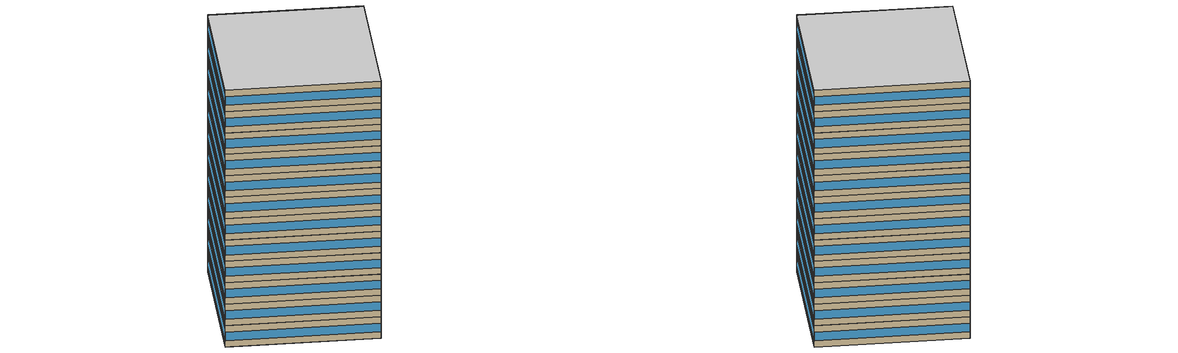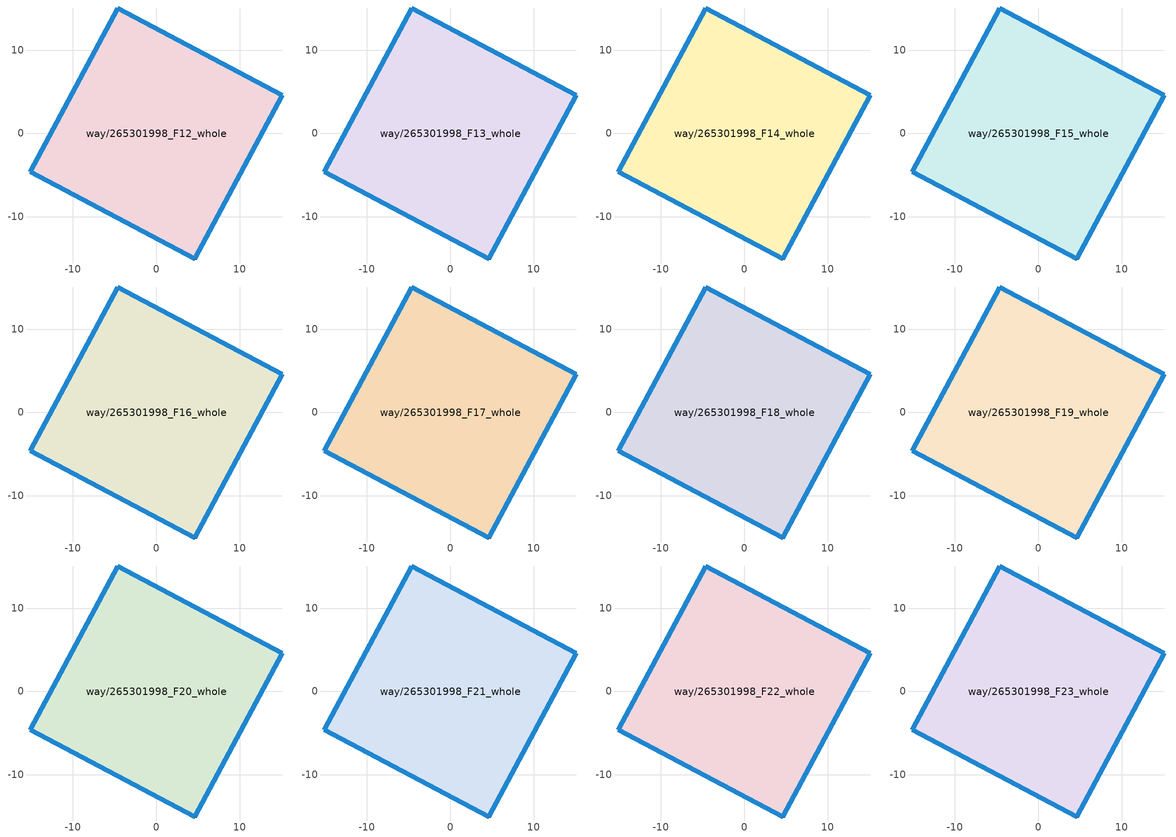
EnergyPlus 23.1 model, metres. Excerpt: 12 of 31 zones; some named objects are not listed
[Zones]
way/265301998_F12_whole
 floor to way/265301998_F11_whole (Floor_Construction): 4.64,-15.07 15.14,4.6 -4.64,15.07 -15.14,-4.6 z42
 wall outside (Wall_Construction): 4.64,-15.07 -15.14,-4.6 -4.64,15.07 15.14,4.6 4.64,-15.07 z42:45.5
 window (Window_Construction): 4.63,-15.07 -15.13,-4.6 / -15.14,-4.59 -4.64,15.06 / -4.63,15.07 15.13,4.6 / 15.14,4.59 4.64,-15.06 z43.05:44.45
way/265301998_F13_whole
 floor to way/265301998_F12_whole (Floor_Construction): 4.64,-15.07 15.14,4.6 -4.64,15.07 -15.14,-4.6 z45.5
 wall outside (Wall_Construction): 4.64,-15.07 -15.14,-4.6 -4.64,15.07 15.14,4.6 4.64,-15.07 z45.5:49
 window (Window_Construction): 4.63,-15.07 -15.13,-4.6 / -15.14,-4.59 -4.64,15.06 / -4.63,15.07 15.13,4.6 / 15.14,4.59 4.64,-15.06 z46.55:47.95
way/265301998_F14_whole
 floor to way/265301998_F13_whole (Floor_Construction): 4.64,-15.07 15.14,4.6 -4.64,15.07 -15.14,-4.6 z49
 wall outside (Wall_Construction): 4.64,-15.07 -15.14,-4.6 -4.64,15.07 15.14,4.6 4.64,-15.07 z49:52.5
 window (Window_Construction): 4.63,-15.07 -15.13,-4.6 / -15.14,-4.59 -4.64,15.06 / -4.63,15.07 15.13,4.6 / 15.14,4.59 4.64,-15.06 z50.05:51.45
way/265301998_F15_whole
 floor to way/265301998_F14_whole (Floor_Construction): 4.64,-15.07 15.14,4.6 -4.64,15.07 -15.14,-4.6 z52.5
 wall outside (Wall_Construction): 4.64,-15.07 -15.14,-4.6 -4.64,15.07 15.14,4.6 4.64,-15.07 z52.5:56
 window (Window_Construction): 4.63,-15.07 -15.13,-4.6 / -15.14,-4.59 -4.64,15.06 / -4.63,15.07 15.13,4.6 / 15.14,4.59 4.64,-15.06 z53.55:54.95
way/265301998_F16_whole
 floor to way/265301998_F15_whole (Floor_Construction): 4.64,-15.07 15.14,4.6 -4.64,15.07 -15.14,-4.6 z56
 wall outside (Wall_Construction): 4.64,-15.07 -15.14,-4.6 -4.64,15.07 15.14,4.6 4.64,-15.07 z56:59.5
 window (Window_Construction): 4.63,-15.07 -15.13,-4.6 / -15.14,-4.59 -4.64,15.06 / -4.63,15.07 15.13,4.6 / 15.14,4.59 4.64,-15.06 z57.05:58.45
way/265301998_F17_whole
 floor to way/265301998_F16_whole (Floor_Construction): 4.64,-15.07 15.14,4.6 -4.64,15.07 -15.14,-4.6 z59.5
 wall outside (Wall_Construction): 4.64,-15.07 -15.14,-4.6 -4.64,15.07 15.14,4.6 4.64,-15.07 z59.5:63
 window (Window_Construction): 4.63,-15.07 -15.13,-4.6 / -15.14,-4.59 -4.64,15.06 / -4.63,15.07 15.13,4.6 / 15.14,4.59 4.64,-15.06 z60.55:61.95
way/265301998_F18_whole
 floor to way/265301998_F17_whole (Floor_Construction): 4.64,-15.07 15.14,4.6 -4.64,15.07 -15.14,-4.6 z63
 wall outside (Wall_Construction): 4.64,-15.07 -15.14,-4.6 -4.64,15.07 15.14,4.6 4.64,-15.07 z63:66.5
 window (Window_Construction): 4.63,-15.07 -15.13,-4.6 / -15.14,-4.59 -4.64,15.06 / -4.63,15.07 15.13,4.6 / 15.14,4.59 4.64,-15.06 z64.05:65.45
way/265301998_F19_whole
 floor to way/265301998_F18_whole (Floor_Construction): 4.64,-15.07 15.14,4.6 -4.64,15.07 -15.14,-4.6 z66.5
 wall outside (Wall_Construction): 4.64,-15.07 -15.14,-4.6 -4.64,15.07 15.14,4.6 4.64,-15.07 z66.5:70
 window (Window_Construction): 4.63,-15.07 -15.13,-4.6 / -15.14,-4.59 -4.64,15.06 / -4.63,15.07 15.13,4.6 / 15.14,4.59 4.64,-15.06 z67.55:68.95
way/265301998_F20_whole
 floor to way/265301998_F19_whole (Floor_Construction): 4.64,-15.07 15.14,4.6 -4.64,15.07 -15.14,-4.6 z70
 wall outside (Wall_Construction): 4.64,-15.07 -15.14,-4.6 -4.64,15.07 15.14,4.6 4.64,-15.07 z70:73.5
 window (Window_Construction): 4.63,-15.07 -15.13,-4.6 / -15.14,-4.59 -4.64,15.06 / -4.63,15.07 15.13,4.6 / 15.14,4.59 4.64,-15.06 z71.05:72.45
way/265301998_F21_whole
 floor to way/265301998_F20_whole (Floor_Construction): 4.64,-15.07 15.14,4.6 -4.64,15.07 -15.14,-4.6 z73.5
 wall outside (Wall_Construction): 4.64,-15.07 -15.14,-4.6 -4.64,15.07 15.14,4.6 4.64,-15.07 z73.5:77
 window (Window_Construction): 4.63,-15.07 -15.13,-4.6 / -15.14,-4.59 -4.64,15.06 / -4.63,15.07 15.13,4.6 / 15.14,4.59 4.64,-15.06 z74.55:75.95
way/265301998_F22_whole
 floor to way/265301998_F21_whole (Floor_Construction): 4.64,-15.07 15.14,4.6 -4.64,15.07 -15.14,-4.6 z77
 wall outside (Wall_Construction): 4.64,-15.07 -15.14,-4.6 -4.64,15.07 15.14,4.6 4.64,-15.07 z77:80.5
 window (Window_Construction): 4.63,-15.07 -15.13,-4.6 / -15.14,-4.59 -4.64,15.06 / -4.63,15.07 15.13,4.6 / 15.14,4.59 4.64,-15.06 z78.05:79.45
way/265301998_F23_whole
 floor to way/265301998_F22_whole (Floor_Construction): 4.64,-15.07 15.14,4.6 -4.64,15.07 -15.14,-4.6 z80.5
 wall outside (Wall_Construction): 4.64,-15.07 -15.14,-4.6 -4.64,15.07 15.14,4.6 4.64,-15.07 z80.5:84
 window (Window_Construction): 4.63,-15.07 -15.13,-4.6 / -15.14,-4.59 -4.64,15.06 / -4.63,15.07 15.13,4.6 / 15.14,4.59 4.64,-15.06 z81.55:82.95
 ceiling to way/265301998_F24_whole (Floor_Construction): 15.14,4.6 4.64,-15.07 -15.14,-4.6 -4.64,15.07 z84
[Building]
OpenUBEM_Building: North Axis=0; Terrain=City; Solar Distribution=FullExterior
[Site:Location]
New.York-Central.Park.Obs-Belvedere.Castle: Latitude=40.77889; Longitude=-73.9692; Time Zone=-5; Elevation=48
[SizingPeriod:WeatherFileDays]
AnnualSizingPeriod: Begin Month=1; Begin Day of Month=1; End Month=12; End Day of Month=31; Day of Week for Start Day=Monday; Use Weather File Daylight Saving Period=No; Use Weather File Rain and Snow Indicators=No
[SITE:WATERMAINSTEMPERATURE]
Calculation Method=CorrelationFromWeatherFile
[MATERIAL:NOMASS] Roughness=MediumRough; Thermal Absorptance=0.9; Solar Absorptance=0.7; Visible Absorptance=0.7
Name | Thermal Resistance
Wall_Assembly | 2.75482
Floor_Assembly | 3.08642
[WINDOWMATERIAL:SIMPLEGLAZINGSYSTEM]
Window_Material: UFactor=2.044; Solar Heat Gain Coefficient=0.36; Visible Transmittance=0.6
[CONSTRUCTION]
Wall_Construction: Wall_Assembly
Floor_Construction: Floor_Assembly
Window_Construction: Window_Material
[ZONE] Type=1; Multiplier=1; Ceiling Height=autocalculate; Volume=autocalculate; Floor Area=autocalculate; Part of Total Floor Area=Yes
way/265301998_F12_whole; way/265301998_F13_whole; way/265301998_F14_whole; way/265301998_F15_whole; way/265301998_F16_whole; way/265301998_F17_whole; way/265301998_F18_whole; way/265301998_F19_whole; way/265301998_F20_whole; way/265301998_F21_whole; way/265301998_F22_whole; way/265301998_F23_whole
[PEOPLE] Number of People Schedule=Occupancy_Schedule_TallBuilding; Number of People Calculation Method=People/Area; People per Floor Area=0.0538213; Fraction Radiant=0.3; Sensible Heat Fraction=autocalculate; Activity Level Schedule=Activity_Level; Carbon Dioxide Generation Rate=3.82e-08; Enable ASHRAE 55 Comfort Warnings=No; Mean Radiant Temperature Calculation Type=ZoneAveraged; Clothing Insulation Calculation Method=ClothingInsulationSchedule; Cold Stress Temperature Threshold=15.56; Heat Stress Temperature Threshold=30
Name | Zone or ZoneList or Space or SpaceList
People_way/265301998_F12_whole | way/265301998_F12_whole
People_way/265301998_F13_whole | way/265301998_F13_whole
People_way/265301998_F14_whole | way/265301998_F14_whole
People_way/265301998_F15_whole | way/265301998_F15_whole
People_way/265301998_F16_whole | way/265301998_F16_whole
People_way/265301998_F17_whole | way/265301998_F17_whole
People_way/265301998_F18_whole | way/265301998_F18_whole
People_way/265301998_F19_whole | way/265301998_F19_whole
People_way/265301998_F20_whole | way/265301998_F20_whole
People_way/265301998_F21_whole | way/265301998_F21_whole
People_way/265301998_F22_whole | way/265301998_F22_whole
People_way/265301998_F23_whole | way/265301998_F23_whole
[LIGHTS] Schedule=Lighting_Schedule_TallBuilding; Design Level Calculation Method=Watts/Area; Watts per Zone Floor Area=10.76; Return Air Fraction=0; Fraction Radiant=0.42; Fraction Visible=0; Fraction Replaceable=1; EndUse Subcategory=General; Return Air Fraction Calculated from Plenum Temperature=No; Return Air Fraction Function of Plenum Temperature Coefficient 1=0; Return Air Fraction Function of Plenum Temperature Coefficient 2=0
Name | Zone or ZoneList or Space or SpaceList
Lights_way/265301998_F12_whole | way/265301998_F12_whole
Lights_way/265301998_F13_whole | way/265301998_F13_whole
Lights_way/265301998_F14_whole | way/265301998_F14_whole
Lights_way/265301998_F15_whole | way/265301998_F15_whole
Lights_way/265301998_F16_whole | way/265301998_F16_whole
Lights_way/265301998_F17_whole | way/265301998_F17_whole
Lights_way/265301998_F18_whole | way/265301998_F18_whole
Lights_way/265301998_F19_whole | way/265301998_F19_whole
Lights_way/265301998_F20_whole | way/265301998_F20_whole
Lights_way/265301998_F21_whole | way/265301998_F21_whole
Lights_way/265301998_F22_whole | way/265301998_F22_whole
Lights_way/265301998_F23_whole | way/265301998_F23_whole
[ELECTRICEQUIPMENT] Schedule=Equipment_Schedule_TallBuilding; Design Level Calculation Method=Watts/Area; Watts per Zone Floor Area=10.76; Fraction Latent=0; Fraction Radiant=0.5; Fraction Lost=0; EndUse Subcategory=General
Name | Zone or ZoneList or Space or SpaceList
Equipment_way/265301998_F12_whole | way/265301998_F12_whole
Equipment_way/265301998_F13_whole | way/265301998_F13_whole
Equipment_way/265301998_F14_whole | way/265301998_F14_whole
Equipment_way/265301998_F15_whole | way/265301998_F15_whole
Equipment_way/265301998_F16_whole | way/265301998_F16_whole
Equipment_way/265301998_F17_whole | way/265301998_F17_whole
Equipment_way/265301998_F18_whole | way/265301998_F18_whole
Equipment_way/265301998_F19_whole | way/265301998_F19_whole
Equipment_way/265301998_F20_whole | way/265301998_F20_whole
Equipment_way/265301998_F21_whole | way/265301998_F21_whole
Equipment_way/265301998_F22_whole | way/265301998_F22_whole
Equipment_way/265301998_F23_whole | way/265301998_F23_whole
[ZONEINFILTRATION:DESIGNFLOWRATE] Schedule=Infiltration_Schedule_TallBuilding; Design Flow Rate Calculation Method=Flow/ExteriorWallArea; Flow Rate per Exterior Surface Area=0.000285; Constant Term Coefficient=1; Temperature Term Coefficient=0; Velocity Term Coefficient=0; Velocity Squared Term Coefficient=0
Name | Zone or ZoneList or Space or SpaceList
Infiltration_way/265301998_F12_whole | way/265301998_F12_whole
Infiltration_way/265301998_F13_whole | way/265301998_F13_whole
Infiltration_way/265301998_F14_whole | way/265301998_F14_whole
Infiltration_way/265301998_F15_whole | way/265301998_F15_whole
Infiltration_way/265301998_F16_whole | way/265301998_F16_whole
Infiltration_way/265301998_F17_whole | way/265301998_F17_whole
Infiltration_way/265301998_F18_whole | way/265301998_F18_whole
Infiltration_way/265301998_F19_whole | way/265301998_F19_whole
Infiltration_way/265301998_F20_whole | way/265301998_F20_whole
Infiltration_way/265301998_F21_whole | way/265301998_F21_whole
Infiltration_way/265301998_F22_whole | way/265301998_F22_whole
Infiltration_way/265301998_F23_whole | way/265301998_F23_whole
[HVACTEMPLATE:ZONE:VAV] Template VAV System=way/265301998_VAV_Sys; Supply Air Maximum Flow Rate=autosize; Zone Minimum Air Flow Input Method=Constant; Constant Minimum Air Flow Fraction=0.3; Outdoor Air Method=Flow/Person; Outdoor Air Flow Rate per Person=0.01; Outdoor Air Flow Rate per Zone Floor Area=0; Outdoor Air Flow Rate per Zone=0; Reheat Coil Type=HotWater; Damper Heating Action=Reverse; Baseboard Heating Type=None; Baseboard Heating Capacity=autosize; Zone Cooling Design Supply Air Temperature Input Method=SystemSupplyAirTemperature; Zone Cooling Design Supply Air Temperature=12.8; Zone Cooling Design Supply Air Temperature Difference=11.11; Zone Heating Design Supply Air Temperature Input Method=SupplyAirTemperature; Zone Heating Design Supply Air Temperature=50; Zone Heating Design Supply Air Temperature Difference=30
Name | Template Thermostat
way/265301998_F12_whole | way/265301998_F12_whole_Thermostat
way/265301998_F13_whole | way/265301998_F13_whole_Thermostat
way/265301998_F14_whole | way/265301998_F14_whole_Thermostat
way/265301998_F15_whole | way/265301998_F15_whole_Thermostat
way/265301998_F16_whole | way/265301998_F16_whole_Thermostat
way/265301998_F17_whole | way/265301998_F17_whole_Thermostat
way/265301998_F18_whole | way/265301998_F18_whole_Thermostat
way/265301998_F19_whole | way/265301998_F19_whole_Thermostat
way/265301998_F20_whole | way/265301998_F20_whole_Thermostat
way/265301998_F21_whole | way/265301998_F21_whole_Thermostat
way/265301998_F22_whole | way/265301998_F22_whole_Thermostat
way/265301998_F23_whole | way/265301998_F23_whole_Thermostat
[SCHEDULE:COMPACT]
Occupancy_Schedule_TallBuilding: Through: 12/31, For: Weekdays, Until: 06:00, 0, Until: 07:00, 0.1, Until: 08:00, 0.2, Until: 12:00, 0.95, Until: 13:00, 0.5, Until: 17:00, 0.95, Until: 18:00, 0.3, Until: 22:00, 0.1, Until: 24:00, 0.05, For: Saturday, Until: 06:00, 0, Until: 08:00, 0.1, Until: 12:00, 0.3, Until: 17:00, 0.1, Until: 19:00, 0.05, Until: 24:00, 0, For: AllOtherDays, Until: 06:00, 0, Until: 18:00, 0.05, Until: 24:00, 0
Lighting_Schedule_TallBuilding: Through: 12/31, For: Weekdays, Until: 05:00, 0.04184, Until: 07:00, 0.08368, Until: 08:00, 0.25105, Until: 17:00, 0.75314, Until: 18:00, 0.41841, Until: 20:00, 0.25105, Until: 22:00, 0.16736, Until: 23:00, 0.08368, Until: 24:00, 0.04184, For: Saturday, Until: 06:00, 0.04184, Until: 08:00, 0.08368, Until: 12:00, 0.25105, Until: 17:00, 0.12552, Until: 24:00, 0.04184, For: AllOtherDays, Until: 24:00, 0.04184
Equipment_Schedule_TallBuilding: Through: 12/31, For: Weekdays, Until: 06:00, 0.307674, Until: 08:00, 0.381235, Until: 12:00, 0.857778, Until: 13:00, 0.76247, Until: 17:00, 0.857778, Until: 18:00, 0.476543, Until: 24:00, 0.381235, For: Saturday, Until: 06:00, 0.230755, Until: 08:00, 0.381235, Until: 12:00, 0.476543, Until: 17:00, 0.33358, Until: 19:00, 0.285926, Until: 24:00, 0.230755, For: AllOtherDays, Until: 06:00, 0.230755, Until: 18:00, 0.285926, Until: 24:00, 0.230755
Infiltration_Schedule_TallBuilding: Through: 12/31, For: Weekdays, Until: 06:00, 1, Until: 07:00, 0.25, Until: 08:00, 0.25, Until: 12:00, 0.25, Until: 13:00, 0.25, Until: 17:00, 0.25, Until: 18:00, 0.25, Until: 22:00, 0.25, Until: 24:00, 0.25, For: Saturday, Until: 06:00, 1, Until: 08:00, 0.25, Until: 12:00, 0.25, Until: 17:00, 0.25, Until: 19:00, 0.25, Until: 24:00, 1, For: AllOtherDays, Until: 06:00, 1, Until: 18:00, 0.25, Until: 24:00, 1
[Schedule:Constant]
Activity_Level: Hourly Value=120
